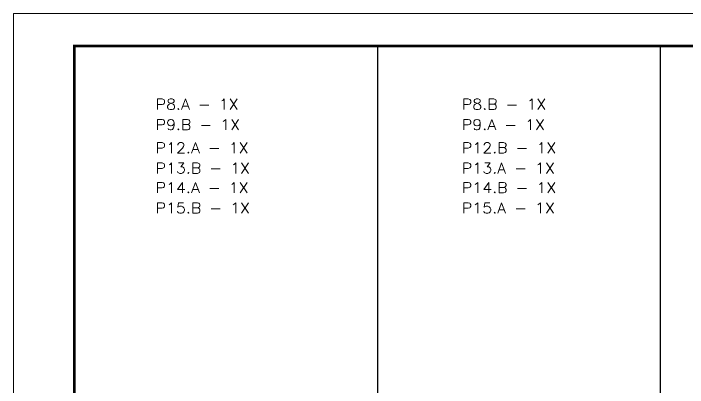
# Model space of a CAD drawing. Header units: millimetres. Extents: x 1945 to 8225, y 304 to 15137.
# Drawn here: x 1945 to 2775, y 894 to 1354 of the extents above; entities that cross this region are included whole.
import ezdxf

# ---------------------------------------------------------------- set-up
doc = ezdxf.new("R2010")
doc.units = ezdxf.units.MM
doc.linetypes.add('DASHED', pattern=[0.75, 0.5, -0.25])
for name, color, linetype, lineweight in [('Folhas', 255, 'Continuous', 9), ('SARRAFO DE PRESSAO', 251, 'DASHED', 9), ('Texto Seção', 7, 'Continuous', 15)]:
    doc.layers.add(name, color=color, linetype=linetype, lineweight=lineweight)
doc.layers.add('Texto Nível', color=251, linetype='Continuous')
doc.styles.add('REGUA-120', font='ROMANS.shx', dxfattribs={"height": 15})

# ---------------------------------------------------------------- blocks, each defined once
blk = doc.blocks.new('9999999999')
at = {"layer": 'Folhas'}
blk.add_lwpolyline([(98138.98, 34190.21), (99623.98, 34190.21), (99623.98, 35240.21), (98138.98, 35240.21)], close=True, dxfattribs=at)
at = {"layer": 'Folhas', "color": 30, "const_width": 3}
blk.add_lwpolyline([(98213.98, 34230.21), (99583.98, 34230.21), (99583.98, 35200.21), (98213.98, 35200.21)], close=True, dxfattribs=at)

msp = doc.modelspace()

# ---------------------------------------------------------------- linework, layer by layer
at = {"layer": 'Texto Nível'}
for p, q in [((2393.64, 543.45), (2393.64, 1314.21)), ((2742.24, 543.45), (2742.24, 1314.21))]:
    msp.add_line(p, q, dxfattribs=at)

# ---------------------------------------------------------------- block references
at = {"layer": 'SARRAFO DE PRESSAO', "color": 6, "linetype": 'ByBlock'}
msp.add_blockref('9999999999', (-96194.12, -33886), dxfattribs=at)

# ---------------------------------------------------------------- texts
at = {"layer": 'Texto Seção', "style": 'REGUA-120', "width": 1.1}
for s, p in [('P8.A - 1X', (2119.96, 1235.97)), ('P8.B - 1X', (2497.31, 1235.97)), ('P9.B - 1X', (2119.96, 1210.88)), ('P9.A - 1X', (2497.31, 1210.88)), ('P12.A - 1X', (2119.96, 1182.33)), ('P12.B - 1X', (2497.31, 1182.33)), ('P13.B - 1X', (2119.96, 1157.24)), ('P13.A - 1X', (2497.31, 1157.24)), ('P14.A - 1X', (2119.96, 1133.29)), ('P14.B - 1X', (2497.31, 1133.29)), ('P15.B - 1X', (2119.96, 1108.2)), ('P15.A - 1X', (2497.31, 1108.2))]:
    msp.add_text(s, height=13, dxfattribs=at).set_placement(p)

doc.saveas('drawing.dxf')
